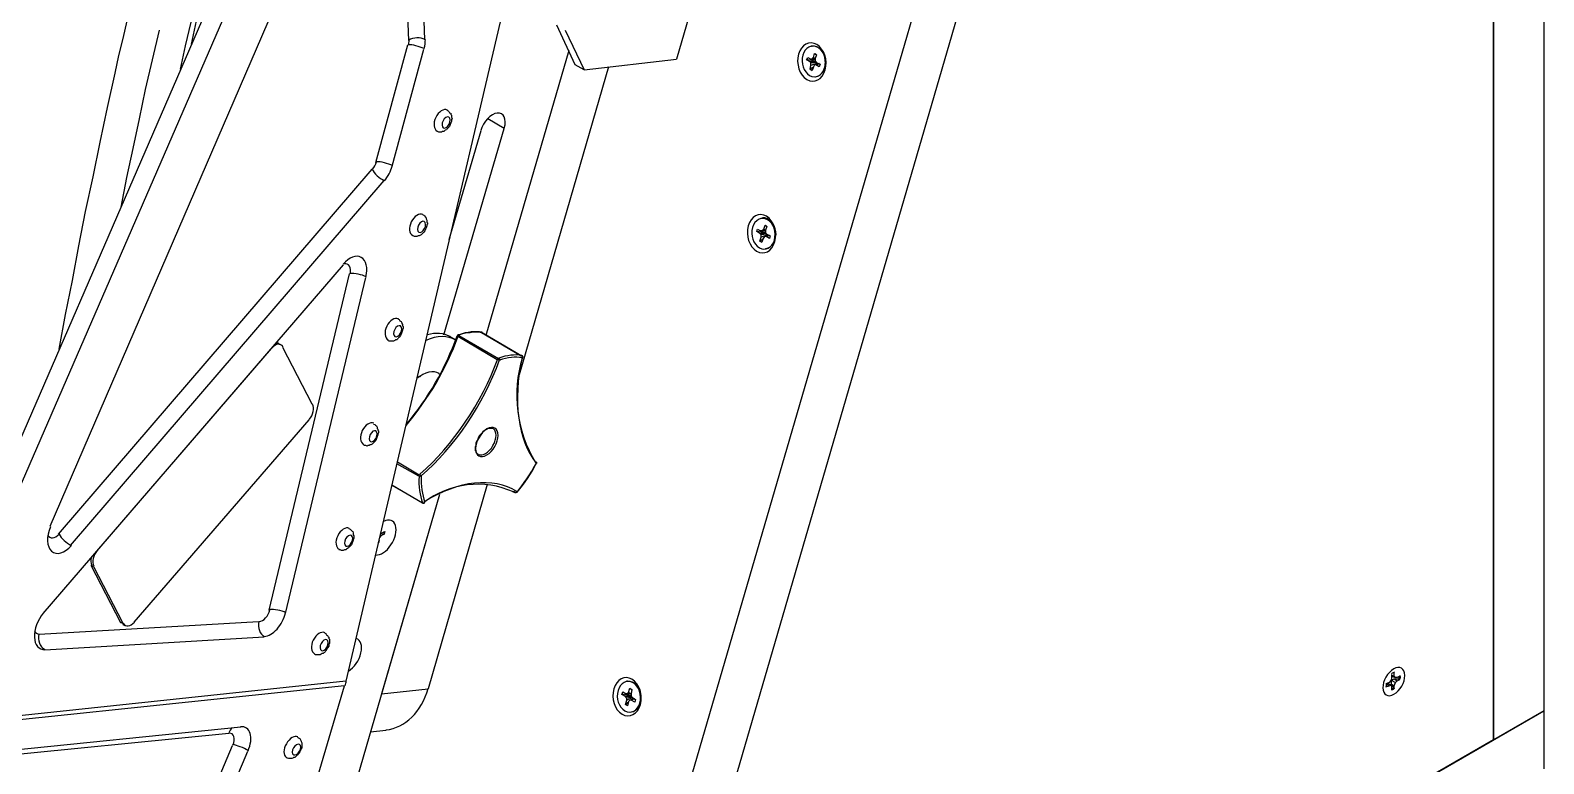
# Model space of a CAD drawing. Header units: inches. Extents: x 109 to 1721, y 29 to 669.
# Drawn here: x 1472.8 to 1523, y 342 to 366.3 of the extents above; entities that cross this region are included whole.
import ezdxf

# ---------------------------------------------------------------- set-up
doc = ezdxf.new("R2010")
doc.units = ezdxf.units.IN
doc.header["$LTSCALE"] = 0.03937
doc.header["$MEASUREMENT"] = 0
doc.layers.add('PDF3_Geometría', color=7, linetype='Continuous')

# ---------------------------------------------------------------- blocks, each defined once
blk = doc.blocks.new('OH3A1-1$-$ASSY$$CENTER$TUB_-_v2$-$copia1')
at = {"layer": 'PDF3_Geometría', "lineweight": -3}
for points in [[(17.6408, 10.5192), (17.6492, 10.5651), (17.6583, 10.6101), (17.6667, 10.6559), (17.6758, 10.7017), (17.6858, 10.7475), (17.695, 10.7934), (17.705, 10.8392), (17.715, 10.885), (17.72, 10.9084), (17.7258, 10.9309), (17.7308, 10.9542)], [(17.8225, 10.9542), (17.8159, 10.9234)], [(17.8017, 10.89), (17.8084, 10.9209), (17.8159, 10.9525)], [(17.7734, 10.9417), (17.7642, 10.9025), (17.755, 10.8634), (17.7467, 10.8242), (17.7384, 10.785), (17.73, 10.7467), (17.7225, 10.7075)], [(18.5958, 11.6708), (18.9242, 11.4816), (18.2809, 9.2734), (18.1384, 9.3559), (18.1792, 9.4984)], [(18.2809, 9.2734), (18.3525, 9.3151), (18.9958, 11.5233), (18.9242, 11.4816)], [(18.3458, 11.4666), (18.0209, 10.0792)], [(18.0433, 11.4467), (17.54, 10.2875)], [(18.0542, 11.4408), (18.0658, 11.4358), (17.5625, 10.2767)], [(18.54, 11.4542), (18.6083, 11.415), (18.4592, 10.9034)], [(18.1258, 10.9292), (18.1117, 11.3183)], [(18.0725, 11.3117), (17.6284, 10.2842)], [(18.1042, 10.9283), (18.0892, 11.3175)], [(18.325, 10.8958), (18.3008, 10.9483)], [(18.3117, 10.9417), (18.3367, 10.8892), (18.4592, 10.9033)], [(18.0608, 10.7667), (18.1033, 10.9225)], [(18.0825, 10.7617), (18.1242, 10.9167)], [(18.6392, 10.92), (18.6383, 10.92)], [(18.3167, 10.915), (18.2067, 10.5375)], [(18.3167, 10.915), (18.2067, 10.5375)], [(18.6408, 10.9058), (18.6425, 10.9108), (18.645, 10.9092), (18.6433, 10.9042), (18.6433, 10.9008), (18.645, 10.8992), (18.65, 10.8967), (18.6483, 10.8933), (18.6442, 10.8958), (18.6425, 10.8958), (18.6408, 10.8933), (18.6392, 10.8883), (18.6367, 10.89), (18.6375, 10.895), (18.6375, 10.8983), (18.6367, 10.9), (18.6317, 10.9025), (18.6333, 10.9058), (18.6375, 10.9033), (18.6392, 10.9033), (18.6408, 10.9058), (18.6442, 10.905)], [(18.6325, 10.9025), (18.6317, 10.9025)], [(18.6442, 10.9008), (18.6325, 10.9025), (18.6333, 10.9058)], [(18.645, 10.9), (18.6367, 10.9)], [(18.6392, 10.9033), (18.6433, 10.9033), (18.6375, 10.9033)], [(18.645, 10.8992), (18.6375, 10.8983)], [(18.645, 10.8967), (18.6458, 10.8983), (18.6375, 10.895)], [(18.6483, 10.8975), (18.6425, 10.8958)], [(18.6433, 10.9108), (18.645, 10.9092)], [(18.6442, 10.9008), (18.6442, 10.9008)], [(18.6492, 10.8967), (18.6442, 10.8958)], [(18.6458, 10.8983), (18.6458, 10.8983)], [(18.6567, 10.9025), (18.6558, 10.9042)], [(18.6567, 10.9), (18.6567, 10.8983)], [(18.3692, 10.8933), (18.2508, 10.485)], [(18.3367, 10.8892), (18.325, 10.8958)], [(18.64, 10.8925), (18.6367, 10.89)], [(18.6367, 10.89), (18.6392, 10.8883)], [(18.6433, 10.8792), (18.6433, 10.8792)], [(18.155, 10.8358), (18.1567, 10.835), (18.1575, 10.8342), (18.1583, 10.8325), (18.16, 10.8317), (18.16, 10.83), (18.1608, 10.8292), (18.1608, 10.8275), (18.1608, 10.8267), (18.1617, 10.825), (18.1608, 10.8233), (18.1608, 10.8225), (18.1608, 10.8208), (18.16, 10.8192), (18.1592, 10.8167), (18.1583, 10.8142), (18.1567, 10.8125), (18.1558, 10.8117), (18.155, 10.8108), (18.1542, 10.81), (18.1525, 10.8092), (18.1517, 10.8083), (18.1508, 10.8075), (18.1492, 10.8075), (18.1475, 10.8067), (18.1458, 10.8067), (18.1442, 10.8067), (18.1425, 10.8075), (18.1408, 10.8083)], [(18.2308, 10.8117), (18.2092, 10.8242)], [(18.1508, 10.5383), (18.2308, 10.8117)], [(18.2, 10.8083), (18.1575, 10.6642)], [(17.64, 10.2742), (18.0558, 10.7575)], [(17.6559, 10.2592), (18.0717, 10.7425)], [(18.1225, 10.6975), (18.1242, 10.6967), (18.125, 10.6958), (18.1267, 10.6942), (18.1275, 10.6933), (18.1275, 10.6917), (18.1283, 10.69), (18.1283, 10.6892), (18.1283, 10.6875), (18.1292, 10.6867), (18.1292, 10.685), (18.1283, 10.6842), (18.1283, 10.6825), (18.1275, 10.68), (18.1267, 10.6783), (18.1258, 10.6758), (18.1242, 10.6742), (18.1233, 10.6733), (18.1225, 10.6725), (18.1217, 10.6717), (18.1208, 10.6708), (18.1192, 10.67), (18.1183, 10.6692), (18.1167, 10.6692), (18.115, 10.6683), (18.1133, 10.6683), (18.1117, 10.6683), (18.11, 10.6692), (18.1092, 10.6692)], [(18.575, 10.6783), (18.5767, 10.6833), (18.5792, 10.6817), (18.5775, 10.6767), (18.5775, 10.6733), (18.5792, 10.6717), (18.5833, 10.6692), (18.5825, 10.6658), (18.5783, 10.6683), (18.5758, 10.6683), (18.5742, 10.6658), (18.5725, 10.6608), (18.57, 10.6625), (18.5717, 10.6675), (18.5717, 10.6708), (18.57, 10.6725), (18.5658, 10.675), (18.5667, 10.6783), (18.5708, 10.6758), (18.5733, 10.6758), (18.575, 10.6783), (18.5775, 10.6775)], [(18.5775, 10.6733), (18.5658, 10.675), (18.5667, 10.6783)], [(18.5733, 10.6758), (18.5775, 10.6758), (18.5708, 10.6758)], [(18.5725, 10.6925), (18.5725, 10.6925)], [(18.5775, 10.6833), (18.5792, 10.6817)], [(18.59, 10.675), (18.59, 10.6767)], [(18.5658, 10.675), (18.5658, 10.675)], [(18.5783, 10.6725), (18.57, 10.6725)], [(18.5742, 10.665), (18.57, 10.6625)], [(18.57, 10.6625), (18.5725, 10.6608)], [(18.5792, 10.6717), (18.5717, 10.6708)], [(18.5792, 10.6692), (18.58, 10.6708), (18.5717, 10.6675)], [(18.5825, 10.67), (18.5758, 10.6683)], [(18.5775, 10.6733), (18.5775, 10.6733)], [(18.5825, 10.6692), (18.5783, 10.6683)], [(18.58, 10.6708), (18.58, 10.6708)], [(18.5908, 10.6725), (18.5908, 10.6708)], [(18.5775, 10.6517), (18.5767, 10.6517)], [(18.0175, 10.6308), (17.6192, 10.1692)], [(17.9192, 10.1733), (18.0258, 10.6192)], [(17.9408, 10.1692), (18.0475, 10.6142)], [(18.09, 10.5592), (18.0917, 10.5583), (18.0925, 10.5567), (18.0942, 10.5558), (18.095, 10.5542), (18.095, 10.5533), (18.0958, 10.5517), (18.0958, 10.55), (18.0967, 10.5492), (18.0967, 10.5475), (18.0967, 10.5467), (18.0958, 10.545), (18.0958, 10.5442), (18.095, 10.5417), (18.0942, 10.5392), (18.0933, 10.5375), (18.0917, 10.535), (18.0908, 10.5342), (18.09, 10.5333), (18.0892, 10.5325), (18.0883, 10.5317), (18.0867, 10.5317), (18.0858, 10.5308), (18.0842, 10.53), (18.0825, 10.53), (18.0808, 10.53), (18.08, 10.53), (18.0783, 10.53), (18.0767, 10.5308)], [(18.1658, 10.5317), (18.1583, 10.5358)], [(18.2217, 10.505), (18.1692, 10.5358)], [(18.2008, 10.5408), (18.1967, 10.5417), (18.1933, 10.5417), (18.1892, 10.5417), (18.1858, 10.5408), (18.1817, 10.5408), (18.1775, 10.54), (18.1742, 10.5392), (18.17, 10.5375)], [(18.1708, 10.5375), (18.2233, 10.5067)], [(18.2533, 10.51), (18.2008, 10.5408)], [(18.2542, 10.51), (18.2017, 10.5408)], [(17.6909, 10.2517), (17.9225, 10.52)], [(17.9217, 10.5208), (17.9225, 10.52)], [(17.9342, 10.525), (17.9317, 10.5258)], [(17.9367, 10.5217), (17.9758, 10.4467)], [(18.1192, 10.4825), (18.1208, 10.4842)], [(18.1458, 10.4858), (18.1442, 10.4867)], [(17.9717, 10.4258), (17.74, 10.1575)], [(18.0575, 10.42), (18.0592, 10.4192), (18.06, 10.4183), (18.0617, 10.4175), (18.0625, 10.4158), (18.0625, 10.4142), (18.0633, 10.4133), (18.0633, 10.4117), (18.0642, 10.4108), (18.0642, 10.4092), (18.0642, 10.4083), (18.0633, 10.4067), (18.0633, 10.4058), (18.0625, 10.4033), (18.0617, 10.4008), (18.0608, 10.3983), (18.0592, 10.3967), (18.0583, 10.3958), (18.0575, 10.395), (18.0567, 10.3942), (18.0558, 10.3933), (18.0542, 10.3925), (18.0533, 10.3925), (18.0517, 10.3917), (18.05, 10.3917), (18.0492, 10.3908), (18.0475, 10.3917), (18.0458, 10.3917), (18.0442, 10.3925)], [(18.2158, 10.4142), (18.215, 10.4142), (18.2142, 10.4142), (18.2133, 10.4142), (18.2117, 10.4142), (18.2108, 10.4142), (18.2092, 10.4142), (18.2083, 10.4133), (18.2067, 10.4125), (18.2058, 10.4117), (18.2042, 10.4108), (18.2025, 10.41), (18.2017, 10.4083), (18.2, 10.4067), (18.1992, 10.4058), (18.1975, 10.4042), (18.1967, 10.4025), (18.1958, 10.4), (18.195, 10.3983), (18.1942, 10.3967), (18.1933, 10.395), (18.1933, 10.3933), (18.1933, 10.3917), (18.1925, 10.39), (18.1925, 10.3883), (18.1925, 10.3867), (18.1925, 10.385), (18.1933, 10.3842), (18.1933, 10.3825), (18.1942, 10.3817), (18.195, 10.3808), (18.1958, 10.38)], [(18.1175, 10.3508), (18.0883, 10.3675)], [(18.0892, 10.37), (18.1183, 10.3525)], [(18.2475, 10.3292), (18.2508, 10.3333), (18.2542, 10.3383), (18.2575, 10.3425), (18.2608, 10.3475), (18.2642, 10.3525), (18.2675, 10.3575), (18.27, 10.3625), (18.2733, 10.3675)], [(18.0817, 10.3392), (18.1225, 10.3158)], [(18.1225, 10.315), (18.0817, 10.3392)], [(18.2083, 10.34), (18.13, 10.0692)], [(18.145, 10.3267), (17.9275, 9.5792)], [(18.145, 10.3267), (18.0683, 10.0625)], [(18.2417, 10.3308), (18.245, 10.3292)], [(18.245, 10.3292), (18.2417, 10.3308)], [(18.025, 10.2817), (18.0267, 10.2808), (18.0275, 10.28), (18.0292, 10.2783), (18.03, 10.2775), (18.0308, 10.2758), (18.0308, 10.275), (18.0308, 10.2733), (18.0317, 10.2717), (18.0317, 10.2708), (18.0317, 10.2692), (18.0317, 10.2683), (18.0308, 10.2667), (18.03, 10.2642), (18.0292, 10.2625), (18.0283, 10.26), (18.0267, 10.2583), (18.0258, 10.2575), (18.025, 10.2567), (18.0242, 10.2558), (18.0233, 10.255), (18.0217, 10.2542), (18.0208, 10.2533), (18.0192, 10.2533), (18.0175, 10.2525), (18.0167, 10.2525), (18.015, 10.2525), (18.0133, 10.2533), (18.0117, 10.2533)], [(18.0667, 10.275), (18.0675, 10.275), (18.0725, 10.2775), (18.0717, 10.2742), (18.0675, 10.2717), (18.0658, 10.27)], [(18.0667, 10.275), (18.0717, 10.2742)], [(18.0717, 10.2742), (18.0717, 10.2775)], [(18.065, 10.2658), (18.0642, 10.2625), (18.0633, 10.2625)], [(18.0642, 10.2625), (18.0642, 10.2625)], [(18.0658, 10.2725), (18.0675, 10.2717)], [(18.0658, 10.27), (18.0658, 10.27)], [(17.6908, 10.2517), (17.6908, 10.2517)], [(17.6833, 10.2325), (17.6867, 10.2308)], [(17.7225, 10.1567), (17.6833, 10.2325)], [(17.7258, 10.1558), (17.6867, 10.2308)], [(17.6142, 10.1417), (17.905, 10.1583)], [(17.7258, 10.1558), (17.7225, 10.1567)], [(17.7283, 10.1525), (17.7258, 10.1542)], [(17.6217, 10.1208), (17.9125, 10.1383)], [(17.9925, 10.1433), (17.9942, 10.1425), (17.995, 10.1408), (17.9967, 10.14), (17.9975, 10.1383), (17.9983, 10.1375), (17.9983, 10.1358), (17.9992, 10.135), (17.9992, 10.1333), (17.9992, 10.1317), (17.9992, 10.1308), (17.9992, 10.1292), (17.9983, 10.1283), (17.9983, 10.1258), (17.9967, 10.1233), (17.9958, 10.1217), (17.9942, 10.12), (17.9933, 10.1183), (17.9925, 10.1175), (17.9917, 10.1167), (17.9908, 10.1158), (17.9892, 10.1158), (17.9883, 10.115), (17.9867, 10.1142), (17.9858, 10.1142), (17.9842, 10.1142), (17.9825, 10.1142), (17.9808, 10.1142), (17.9792, 10.115)], [(18.0208, 10.0792), (17.375, 10.0108)], [(18.3942, 10.0792), (18.3933, 10.0792)], [(19.4075, 10.0883), (19.4075, 10.0842), (19.4067, 10.0808), (19.4042, 10.0775), (19.4, 10.0758)], [(19.4, 10.0717), (19.4042, 10.0733), (19.4067, 10.0742), (19.4075, 10.0717), (19.4075, 10.0675)], [(19.4008, 10.0758), (19.4042, 10.0733)], [(19.4025, 10.0767), (19.4067, 10.0742)], [(19.4067, 10.0808), (19.4075, 10.0808), (19.4083, 10.0817), (19.4092, 10.0817), (19.4108, 10.0825), (19.4117, 10.0825), (19.4133, 10.0825), (19.415, 10.0825), (19.4158, 10.0825), (19.4167, 10.0825)], [(19.4067, 10.0808), (19.4125, 10.0775)], [(19.4067, 10.08), (19.4067, 10.08)], [(19.4067, 10.08), (19.4067, 10.0792), (19.4067, 10.0783), (19.4067, 10.0775), (19.4067, 10.0758), (19.4075, 10.075), (19.4083, 10.0733), (19.4092, 10.0725), (19.4092, 10.0717), (19.41, 10.0708)], [(19.4067, 10.0758), (19.4108, 10.0733)], [(19.4075, 10.0875), (19.4108, 10.0858)], [(19.4075, 10.0858), (19.4125, 10.0842)], [(19.415, 10.0842), (19.4125, 10.0842), (19.4108, 10.0858), (19.4108, 10.09)], [(19.4108, 10.0825), (19.415, 10.08)], [(19.4108, 10.0692), (19.4108, 10.0733), (19.4125, 10.0775), (19.415, 10.08), (19.4183, 10.0817)], [(19.4183, 10.0858), (19.415, 10.0842)], [(19.4167, 10.0825), (19.4183, 10.0817)], [(18.0192, 10.0733), (17.3684, 10.005)], [(17.8925, 9.645), (18.0192, 10.0733)], [(18.0683, 10.0625), (18.13, 10.0692)], [(18.3958, 10.0642), (18.3975, 10.07), (18.4, 10.0683), (18.3992, 10.0625), (18.3992, 10.06), (18.4, 10.0583), (18.405, 10.055), (18.4042, 10.0517), (18.3992, 10.0542), (18.3975, 10.0542), (18.3958, 10.0525), (18.3942, 10.0467), (18.3917, 10.0483), (18.3933, 10.0542), (18.3933, 10.0567), (18.3917, 10.0592), (18.3867, 10.0617), (18.3883, 10.065), (18.3925, 10.0625), (18.3942, 10.0625), (18.3958, 10.0642), (18.3992, 10.0633)], [(18.3875, 10.0617), (18.3867, 10.0617)], [(18.3992, 10.0592), (18.3992, 10.06), (18.3875, 10.0617), (18.3883, 10.065)], [(18.4, 10.0592), (18.3917, 10.0592)], [(18.3942, 10.0625), (18.3992, 10.0625), (18.3925, 10.0625)], [(18.4, 10.0583), (18.3933, 10.0567)], [(18.4008, 10.055), (18.4008, 10.0575), (18.3933, 10.0542)], [(18.4033, 10.0558), (18.3975, 10.0542)], [(18.3983, 10.0692), (18.4, 10.0675)], [(18.3992, 10.06), (18.3992, 10.06)], [(18.4042, 10.0558), (18.3992, 10.0542)], [(18.4008, 10.0575), (18.4008, 10.0575)], [(18.4117, 10.0617), (18.4117, 10.0633)], [(18.4117, 10.0592), (18.4117, 10.0575)], [(19.41, 10.0708), (19.4108, 10.0692)], [(15.8968, 7.8967), (19.6091, 10.04), (19.6091, 9.9633)], [(18.3958, 10.0517), (18.3917, 10.0483)], [(18.3917, 10.0483), (18.3942, 10.0475)], [(18.3983, 10.0375), (18.3983, 10.0375)], [(17.8817, 10.0183), (17.5509, 9.985)], [(18.0742, 10.0142), (18.0533, 10.0117)], [(17.8658, 10.01), (17.5359, 9.9775)], [(17.84, 9.9217), (17.8708, 9.9942)], [(17.9567, 10.005), (17.9583, 10.0042), (17.96, 10.0033), (17.9608, 10.0017), (17.9617, 10), (17.9617, 9.9992), (17.9625, 9.9975), (17.9625, 9.9958), (17.9625, 9.995), (17.9625, 9.9933), (17.9625, 9.9925), (17.9625, 9.9908), (17.9617, 9.99), (17.9608, 9.9875), (17.96, 9.9858), (17.9583, 9.9833), (17.9567, 9.9817), (17.9558, 9.9808), (17.955, 9.98), (17.9542, 9.9792), (17.9533, 9.9783), (17.9517, 9.9783), (17.9508, 9.9775), (17.9492, 9.9767), (17.9475, 9.9767), (17.9467, 9.9767), (17.945, 9.9767), (17.9433, 9.9775), (17.9417, 9.9783)], [(17.86, 9.9133), (17.8908, 9.9867)]]:
    blk.add_lwpolyline(points, dxfattribs=at)
for points in [[(19.6092, 10.04), (19.5425, 10.0017), (19.5425, 11.8391), (19.6092, 11.8775)], [(19.5425, 11.8391), (19.5425, 10.0017), (18.3525, 9.3151), (18.9958, 11.5233)]]:
    blk.add_lwpolyline(points, close=True, dxfattribs=at)
for centre, radius, start, end in [((18.0854, 10.9274), 0.0193, 344.6813, 2.4621), ((18.6439, 10.9006), 0.0136, 0.2873, 12.3577), ((18.0381, 10.7735), 0.0242, 319.1257, 345.0922), ((18.0332, 10.7753), 0.0509, 319.6428, 344.715), ((18.5772, 10.6731), 0.0136, 0.2873, 12.3577), ((17.8013, 10.6725), 0.3929, 319.6373, 339.7213), ((17.8136, 10.6623), 0.3763, 319.7515, 340.4965), ((18.1704, 10.5363), 0.00209, 109.143, 159.8554), ((18.2006, 10.5409), 0.000803, 53.5491, 80.2928), ((18.2004, 10.5396), 0.00209, 60.0424, 80.6441), ((18.2011, 10.5407), 0.000778, 60.1392, 80.1195), ((18.4172, 10.458), 0.1698, 162.77, 211.5645), ((18.2544, 10.5099), 0.000778, 60.1392, 80.1195), ((18.2538, 10.5088), 0.00208, 347.8665, 60.0184), ((18.1421, 10.4445), 0.0453, 119.947, 126.1332), ((18.0897, 10.4644), 0.2077, 319.6492, 332.2086), ((18.2721, 10.3688), 0.00208, 332.1415, 37.9027), ((18.1956, 10.2232), 0.117, 65.9248, 127.6344), ((18.1238, 10.3171), 0.00208, 240.0132, 301.5228), ((18.205, 10.2642), 0.077, 58.6137, 59.9984), ((18.2463, 10.3313), 0.00208, 240.0041, 319.5421), ((17.8965, 10.1793), 0.0242, 318.0225, 346.842), ((17.8917, 10.1819), 0.0507, 318.5746, 346.4129), ((17.9166, 10.1038), 0.1077, 343.8286, 346.8008), ((19.4042, 10.0853), 0.0135, 349.6792, 2.4196), ((18.3989, 10.059), 0.0136, 0.2873, 12.3577), ((19.4016, 10.0807), 0.0135, 297.5667, 310.3283)]:
    blk.add_arc(centre, radius, start, end, dxfattribs=at)
for points in [[(18.1245, 10.9175), (18.1184, 10.9204), (18.1089, 10.9227), (18.1035, 10.9225)], [(18.1261, 10.9295), (18.1199, 10.9327), (18.1102, 10.9323), (18.1043, 10.9287)], [(18.1248, 10.9177), (18.1259, 10.9219), (18.1264, 10.926), (18.1263, 10.9297)], [(18.6453, 10.9227), (18.6356, 10.9284), (18.6247, 10.9228), (18.6211, 10.91)], [(18.6467, 10.919), (18.6387, 10.9236), (18.6298, 10.919), (18.6268, 10.9088)], [(18.6566, 10.9021), (18.6553, 10.9133), (18.6475, 10.9217), (18.639, 10.9207)], [(18.6564, 10.8892), (18.6601, 10.9019), (18.6551, 10.917), (18.6453, 10.9227)], [(18.6558, 10.8921), (18.6588, 10.9024), (18.6547, 10.9144), (18.6467, 10.919)], [(18.6211, 10.91), (18.6175, 10.8972), (18.6224, 10.8822), (18.6322, 10.8765)], [(18.6268, 10.9088), (18.6238, 10.8985), (18.6278, 10.8864), (18.6358, 10.8818)], [(18.6435, 10.8801), (18.652, 10.8811), (18.6578, 10.8909), (18.6566, 10.9021)], [(18.6322, 10.8765), (18.642, 10.8707), (18.6528, 10.8764), (18.6564, 10.8892)], [(18.6358, 10.8818), (18.6438, 10.8772), (18.6528, 10.8818), (18.6558, 10.8921)], [(18.1555, 10.836), (18.1507, 10.8383), (18.1439, 10.8339), (18.1401, 10.8263)], [(18.1401, 10.8263), (18.1364, 10.8186), (18.1373, 10.8105), (18.142, 10.8082)], [(18.1535, 10.8262), (18.1505, 10.8243), (18.1482, 10.8199), (18.1484, 10.8162)], [(18.1484, 10.8162), (18.1485, 10.8126), (18.151, 10.8111), (18.154, 10.813)], [(18.1591, 10.8229), (18.159, 10.8266), (18.1565, 10.828), (18.1535, 10.8262)], [(18.154, 10.813), (18.157, 10.8148), (18.1593, 10.8193), (18.1591, 10.8229)], [(18.2217, 10.832), (18.2131, 10.8311), (18.2033, 10.8207), (18.1998, 10.8087)], [(18.231, 10.8121), (18.2345, 10.8241), (18.2303, 10.833), (18.2217, 10.832)], [(18.0558, 10.7573), (18.0584, 10.752), (18.0655, 10.7454), (18.0717, 10.7426)], [(18.0828, 10.7625), (18.0767, 10.7654), (18.0673, 10.7677), (18.0618, 10.7675)], [(18.123, 10.6976), (18.1182, 10.6999), (18.1114, 10.6956), (18.1076, 10.6879)], [(18.5787, 10.6952), (18.5689, 10.7009), (18.5581, 10.6953), (18.5544, 10.6825)], [(18.1076, 10.6879), (18.1039, 10.6803), (18.1048, 10.6722), (18.1095, 10.6699)], [(18.121, 10.6879), (18.118, 10.686), (18.1157, 10.6815), (18.1159, 10.6779)], [(18.1159, 10.6779), (18.116, 10.6743), (18.1185, 10.6728), (18.1215, 10.6747)], [(18.1266, 10.6846), (18.1265, 10.6883), (18.124, 10.6897), (18.121, 10.6879)], [(18.1215, 10.6747), (18.1245, 10.6765), (18.1268, 10.681), (18.1266, 10.6846)], [(18.5544, 10.6825), (18.5508, 10.6697), (18.5558, 10.6547), (18.5655, 10.649)], [(18.5601, 10.6804), (18.5571, 10.6702), (18.5611, 10.6581), (18.5692, 10.6535)], [(18.58, 10.6907), (18.572, 10.6953), (18.5631, 10.6907), (18.5601, 10.6804)], [(18.5908, 10.6746), (18.5895, 10.6858), (18.5816, 10.6942), (18.5732, 10.6932)], [(18.5898, 10.6617), (18.5934, 10.6744), (18.5884, 10.6895), (18.5787, 10.6952)], [(18.5891, 10.6638), (18.5921, 10.674), (18.588, 10.6861), (18.58, 10.6907)], [(18.5655, 10.649), (18.5753, 10.6432), (18.5861, 10.6489), (18.5898, 10.6617)], [(18.5692, 10.6535), (18.5772, 10.6489), (18.5861, 10.6535), (18.5891, 10.6638)], [(18.5777, 10.6526), (18.5861, 10.6536), (18.592, 10.6634), (18.5908, 10.6746)], [(18.0413, 10.6408), (18.0346, 10.6445), (18.0251, 10.6409), (18.0172, 10.6318)], [(18.0476, 10.615), (18.0505, 10.6269), (18.048, 10.6371), (18.0413, 10.6408)], [(18.0257, 10.6292), (18.0242, 10.6318), (18.0215, 10.6329), (18.0185, 10.6322)], [(18.0267, 10.6188), (18.0276, 10.6229), (18.0273, 10.6267), (18.0257, 10.6292)], [(18.0481, 10.615), (18.0419, 10.6181), (18.0324, 10.62), (18.0268, 10.6193)], [(18.0905, 10.5593), (18.0857, 10.5616), (18.0789, 10.5573), (18.0751, 10.5496)], [(18.0751, 10.5496), (18.0714, 10.5419), (18.0723, 10.5339), (18.077, 10.5316)], [(18.0893, 10.5495), (18.0864, 10.5477), (18.0841, 10.5432), (18.0842, 10.5396)], [(18.0842, 10.5396), (18.0844, 10.5359), (18.0869, 10.5345), (18.0898, 10.5363)], [(18.095, 10.5463), (18.0948, 10.5499), (18.0923, 10.5514), (18.0893, 10.5495)], [(18.0898, 10.5363), (18.0928, 10.5382), (18.0951, 10.5426), (18.095, 10.5463)], [(18.1666, 10.531), (18.1561, 10.5376), (18.142, 10.5376), (18.1269, 10.5309)], [(18.159, 10.5358), (18.1507, 10.5406), (18.1403, 10.5414), (18.1289, 10.5382)], [(18.1685, 10.537), (18.1684, 10.5368), (18.1687, 10.5366), (18.1692, 10.5364)], [(18.1707, 10.5381), (18.17, 10.5379), (18.1694, 10.5372), (18.1691, 10.5363)], [(18.1706, 10.5381), (18.1703, 10.5383), (18.17, 10.5383), (18.1697, 10.5382)], [(18.2017, 10.5417), (18.1924, 10.5432), (18.1821, 10.5421), (18.1713, 10.5383)], [(17.9376, 10.5222), (17.9347, 10.5275), (17.9281, 10.5268), (17.9228, 10.5207)], [(17.9322, 10.5268), (17.9308, 10.5274), (17.9293, 10.5276), (17.9276, 10.5272)], [(18.1191, 10.3536), (18.1632, 10.392), (18.2007, 10.4475), (18.2223, 10.5064)], [(18.1207, 10.3513), (18.1653, 10.39), (18.2031, 10.4458), (18.2247, 10.5051)], [(18.224, 10.5073), (18.2234, 10.5071), (18.2227, 10.5063), (18.2224, 10.5055)], [(18.2225, 10.5055), (18.2233, 10.5051), (18.2245, 10.5047), (18.2253, 10.5046)], [(18.2542, 10.5109), (18.2449, 10.5124), (18.2346, 10.5112), (18.2238, 10.5074)], [(18.2251, 10.5045), (18.2252, 10.5055), (18.2247, 10.5067), (18.224, 10.5072)], [(18.2548, 10.5079), (18.2457, 10.5094), (18.2355, 10.5083), (18.2248, 10.5046)], [(18.2546, 10.5086), (18.2421, 10.4503), (18.2488, 10.3994), (18.2731, 10.3682)], [(18.2548, 10.508), (18.2552, 10.509), (18.255, 10.5102), (18.2544, 10.5107)], [(18.2553, 10.5082), (18.2556, 10.5082), (18.2558, 10.5082), (18.2558, 10.5083)], [(18.1448, 10.487), (18.137, 10.4915), (18.1258, 10.489), (18.1149, 10.4802)], [(17.9722, 10.426), (17.9776, 10.432), (17.9796, 10.4412), (17.9768, 10.4464)], [(18.058, 10.421), (18.0532, 10.4233), (18.0464, 10.4189), (18.0426, 10.4113)], [(18.2228, 10.405), (18.2229, 10.4145), (18.2163, 10.4184), (18.208, 10.4135)], [(18.0426, 10.4113), (18.0389, 10.4036), (18.0398, 10.3955), (18.0445, 10.3932)], [(18.0568, 10.4104), (18.0539, 10.4085), (18.0516, 10.404), (18.0517, 10.4004)], [(18.0517, 10.4004), (18.0519, 10.3968), (18.0544, 10.3953), (18.0573, 10.3972)], [(18.0625, 10.4071), (18.0623, 10.4108), (18.0598, 10.4122), (18.0568, 10.4104)], [(18.0573, 10.3972), (18.0603, 10.399), (18.0626, 10.4035), (18.0625, 10.4071)], [(18.208, 10.4135), (18.1998, 10.4087), (18.1931, 10.3971), (18.193, 10.3875)], [(18.2078, 10.379), (18.2161, 10.3838), (18.2228, 10.3955), (18.2228, 10.405)], [(18.216, 10.3915), (18.2214, 10.4008), (18.2214, 10.4109), (18.2161, 10.414)], [(18.193, 10.3875), (18.193, 10.378), (18.1996, 10.3741), (18.2078, 10.379)], [(18.1965, 10.3801), (18.2019, 10.377), (18.2106, 10.3821), (18.216, 10.3915)], [(18.2733, 10.3682), (18.2739, 10.3689), (18.2741, 10.3696), (18.2737, 10.37)], [(18.2735, 10.3677), (18.2737, 10.3677), (18.2739, 10.3677), (18.2739, 10.3678)], [(18.1179, 10.3507), (18.1173, 10.3376), (18.1189, 10.3257), (18.1224, 10.3157)], [(18.1192, 10.3536), (18.1186, 10.353), (18.1181, 10.3521), (18.1181, 10.3513)], [(18.1181, 10.3512), (18.1189, 10.3507), (18.1203, 10.3507), (18.1211, 10.3512)], [(18.1209, 10.3511), (18.1205, 10.3517), (18.1197, 10.3527), (18.119, 10.3533)], [(18.1209, 10.351), (18.1204, 10.3381), (18.122, 10.3265), (18.1255, 10.3166)], [(18.2477, 10.3306), (18.2156, 10.3501), (18.1711, 10.3453), (18.1251, 10.3171)], [(18.1223, 10.3159), (18.1231, 10.3155), (18.1244, 10.3158), (18.1252, 10.3165)], [(18.1223, 10.3157), (18.1224, 10.3155), (18.1226, 10.3154), (18.1227, 10.3153)], [(18.1249, 10.3153), (18.1251, 10.3155), (18.1253, 10.3158), (18.1253, 10.3163)], [(18.2452, 10.3295), (18.2458, 10.3291), (18.2468, 10.3297), (18.2474, 10.3306)], [(18.2452, 10.3295), (18.2452, 10.3295), (18.2452, 10.3295), (18.2452, 10.3295)], [(18.2478, 10.3299), (18.2479, 10.33), (18.2479, 10.3301), (18.2477, 10.3304)], [(18.0867, 10.2856), (18.0846, 10.2925), (18.0784, 10.2947), (18.071, 10.291)], [(17.6293, 10.284), (17.6236, 10.2709), (17.6242, 10.2575), (17.6308, 10.2516)], [(17.6321, 10.2693), (17.6349, 10.2695), (17.638, 10.2713), (17.6406, 10.2743)], [(18.0255, 10.2818), (18.0207, 10.2841), (18.0139, 10.2798), (18.0101, 10.2721)], [(18.0807, 10.2598), (18.0865, 10.2684), (18.0889, 10.2787), (18.0867, 10.2856)], [(17.6256, 10.2731), (17.6269, 10.2705), (17.6292, 10.2691), (17.6321, 10.2693)], [(17.6308, 10.2516), (17.6373, 10.2457), (17.6481, 10.2488), (17.657, 10.259)], [(17.6408, 10.274), (17.6433, 10.2687), (17.6505, 10.2621), (17.6567, 10.2592)], [(18.0101, 10.2721), (18.0064, 10.2644), (18.0073, 10.2564), (18.012, 10.2541)], [(18.0243, 10.272), (18.0214, 10.2702), (18.0191, 10.2657), (18.0192, 10.2621)], [(18.0192, 10.2621), (18.0194, 10.2584), (18.0219, 10.257), (18.0248, 10.2588)], [(18.03, 10.2688), (18.0298, 10.2724), (18.0273, 10.2739), (18.0243, 10.272)], [(18.0248, 10.2588), (18.0278, 10.2607), (18.0301, 10.2651), (18.03, 10.2688)], [(18.0605, 10.2465), (18.0668, 10.2458), (18.0749, 10.2511), (18.0807, 10.2598)], [(17.6836, 10.244), (17.6824, 10.2397), (17.6826, 10.2356), (17.6841, 10.2328)], [(17.6911, 10.2524), (17.6858, 10.2463), (17.6838, 10.2372), (17.6866, 10.232)], [(17.9414, 10.17), (17.9353, 10.1731), (17.9258, 10.175), (17.9202, 10.1743)], [(17.6197, 10.1693), (17.6121, 10.1605), (17.6074, 10.148), (17.6079, 10.1376)], [(17.7233, 10.1578), (17.724, 10.1565), (17.725, 10.1555), (17.7262, 10.1549)], [(17.7258, 10.1561), (17.7286, 10.1509), (17.7352, 10.1516), (17.7406, 10.1576)], [(17.9056, 10.1583), (17.9035, 10.1503), (17.9069, 10.1415), (17.9132, 10.1385)], [(17.9059, 10.1584), (17.9087, 10.1586), (17.9118, 10.1602), (17.9145, 10.1631)], [(17.6079, 10.1376), (17.6084, 10.1272), (17.6139, 10.1207), (17.622, 10.1212)], [(17.6081, 10.1456), (17.6093, 10.1431), (17.6116, 10.1417), (17.6143, 10.1418)], [(17.614, 10.1416), (17.6118, 10.1337), (17.6152, 10.1248), (17.6215, 10.1218)], [(17.9128, 10.1387), (17.9183, 10.139), (17.9244, 10.1425), (17.9297, 10.1484)], [(17.993, 10.1435), (17.9882, 10.1458), (17.9814, 10.1414), (17.9776, 10.1338)], [(17.9975, 10.1304), (17.9973, 10.1341), (17.9948, 10.1355), (17.9918, 10.1337)], [(18.0408, 10.1167), (18.0431, 10.1264), (18.0406, 10.134), (18.0345, 10.1358)], [(17.9776, 10.1338), (17.9739, 10.1261), (17.9748, 10.118), (17.9795, 10.1157)], [(17.9918, 10.1337), (17.9889, 10.1318), (17.9866, 10.1274), (17.9867, 10.1237)], [(17.9867, 10.1237), (17.9869, 10.1201), (17.9894, 10.1186), (17.9923, 10.1205)], [(17.9923, 10.1205), (17.9953, 10.1223), (17.9976, 10.1268), (17.9975, 10.1304)], [(18.0243, 10.0926), (18.0319, 10.0973), (18.0386, 10.107), (18.0408, 10.1167)], [(19.4102, 10.0955), (19.4022, 10.091), (19.3957, 10.0798), (19.3958, 10.0705)], [(19.425, 10.087), (19.4249, 10.0963), (19.4183, 10.1001), (19.4102, 10.0955)], [(18.4003, 10.0819), (18.3906, 10.0876), (18.3797, 10.0819), (18.3761, 10.0692)], [(18.4017, 10.0773), (18.3937, 10.0819), (18.3848, 10.0773), (18.3818, 10.0671)], [(18.4124, 10.0605), (18.4112, 10.0717), (18.4033, 10.08), (18.3948, 10.079)], [(18.4114, 10.0483), (18.4151, 10.0611), (18.4101, 10.0761), (18.4003, 10.0819)], [(18.4108, 10.0504), (18.4138, 10.0607), (18.4097, 10.0727), (18.4017, 10.0773)], [(19.4003, 10.0767), (19.4001, 10.0752), (19.4001, 10.0737), (19.4004, 10.0724)], [(19.4112, 10.0911), (19.41, 10.0907), (19.4087, 10.09), (19.4074, 10.0891)], [(19.4106, 10.062), (19.4187, 10.0665), (19.4251, 10.0777), (19.425, 10.087)], [(19.4189, 10.0825), (19.4191, 10.084), (19.4191, 10.0855), (19.4188, 10.0867)], [(18.0741, 10.0147), (18.0996, 10.0176), (18.121, 10.0386), (18.13, 10.0696)], [(18.3761, 10.0692), (18.3725, 10.0564), (18.3774, 10.0414), (18.3872, 10.0356)], [(18.3818, 10.0671), (18.3788, 10.0568), (18.3828, 10.0448), (18.3908, 10.0402)], [(18.3993, 10.0385), (18.4078, 10.0394), (18.4137, 10.0492), (18.4124, 10.0605)], [(19.3958, 10.0705), (19.3959, 10.0613), (19.4025, 10.0574), (19.4106, 10.062)], [(19.408, 10.0681), (19.4092, 10.0685), (19.4105, 10.0692), (19.4118, 10.0701)], [(18.3872, 10.0356), (18.397, 10.0299), (18.4078, 10.0356), (18.4114, 10.0483)], [(18.3908, 10.0402), (18.3988, 10.0356), (18.4078, 10.0402), (18.4108, 10.0504)], [(17.87, 10.0175), (17.8681, 10.0159), (17.8666, 10.0136), (17.8658, 10.0108)], [(17.894, 10.0101), (17.8921, 10.0163), (17.8875, 10.0195), (17.8814, 10.0189)], [(17.8725, 10.006), (17.8715, 10.009), (17.8693, 10.0106), (17.8663, 10.0103)], [(17.8711, 9.9946), (17.8729, 9.9988), (17.8734, 10.003), (17.8725, 10.006)], [(17.8913, 9.9874), (17.8853, 9.991), (17.8764, 9.9945), (17.8713, 9.9953)], [(17.8912, 9.987), (17.8949, 9.9955), (17.8959, 10.004), (17.894, 10.0101)], [(17.942, 9.9965), (17.9378, 9.9891), (17.9377, 9.9812), (17.9419, 9.9787)], [(17.9573, 10.0054), (17.9531, 10.0079), (17.9463, 10.0038), (17.942, 9.9965)], [(17.9554, 9.9952), (17.9523, 9.9934), (17.9498, 9.9891), (17.9498, 9.9855)], [(17.961, 9.992), (17.961, 9.9956), (17.9585, 9.997), (17.9554, 9.9952)], [(17.9498, 9.9855), (17.9498, 9.982), (17.9523, 9.9805), (17.9554, 9.9823)], [(17.9554, 9.9823), (17.9585, 9.9841), (17.961, 9.9884), (17.961, 9.992)]]:
    blk.add_open_spline(points, degree=3, dxfattribs=at)

msp = doc.modelspace()

# ---------------------------------------------------------------- block references
at = {"xscale": 25, "yscale": 25, "zscale": 25}
msp.add_blockref('OH3A1-1$-$ASSY$$CENTER$TUB_-_v2$-$copia1', (1032.78, 92.74), dxfattribs=at)

doc.saveas('drawing.dxf')
